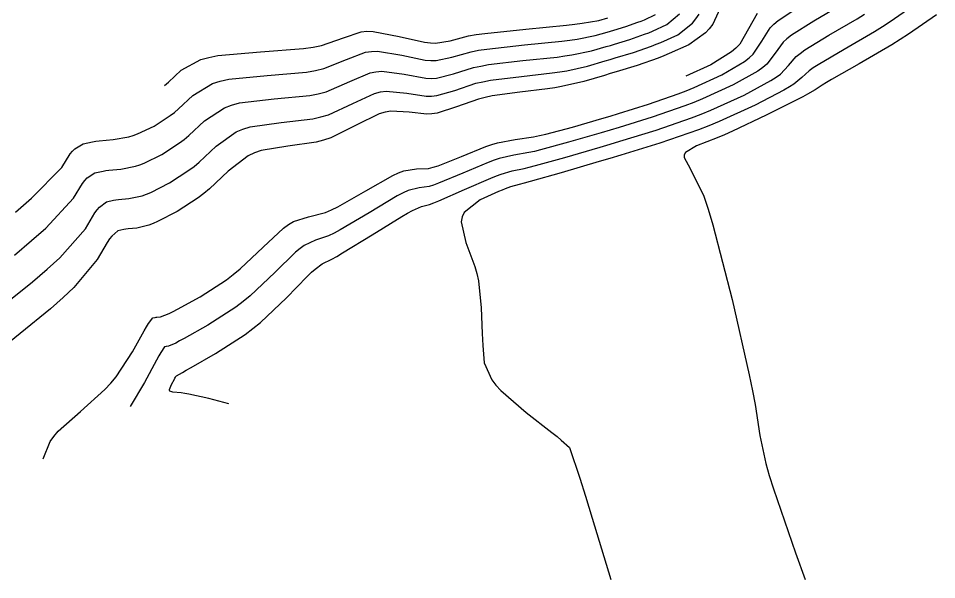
# Model space of a CAD drawing. Header units: metres. Extents: x 837117 to 838479, y 1189012 to 1191015.
# Drawn here: x 837777.78 to 837810.79, y 1189013.87 to 1189034.04 of the extents above; entities that cross this region are included whole.
import ezdxf

# ---------------------------------------------------------------- set-up
doc = ezdxf.new("R2010")
doc.units = ezdxf.units.M
doc.header["$LTSCALE"] = 0.3
doc.layers.add('COTAS 10', color=1, linetype='Continuous')
doc.layers.add('COTAS INT', color=252, linetype='Continuous')

msp = doc.modelspace()

# ---------------------------------------------------------------- linework, layer by layer
at = {"layer": 'COTAS 10'}
for points in [[(837807.315, 1189034.494), (837806.381, 1189033.946), (837805.573, 1189033.436), (837805.409, 1189033.308), (837805.271, 1189033.185), (837804.989, 1189032.789), (837804.688, 1189032.395), (837804.538, 1189032.274), (837804.359, 1189032.147), (837803.472, 1189031.648), (837802.372, 1189031.146), (837802.059, 1189031.018), (837801.742, 1189030.894), (837800.568, 1189030.488), (837799.378, 1189030.122), (837799.052, 1189030.024), (837798.726, 1189029.927), (837797.562, 1189029.588), (837796.555, 1189029.317), (837796.33, 1189029.262), (837796.127, 1189029.216), (837795.588, 1189029.125), (837795.07, 1189029.006), (837794.882, 1189028.943), (837794.674, 1189028.867), (837793.762, 1189028.483), (837792.887, 1189028.117), (837792.704, 1189028.052), (837792.545, 1189028.003), (837792.186, 1189027.957), (837791.792, 1189027.854), (837791.612, 1189027.768), (837791.402, 1189027.658), (837790.387, 1189027.055), (837789.353, 1189026.439), (837789.13, 1189026.32), (837788.935, 1189026.225), (837788.459, 1189026.068), (837788.056, 1189025.885), (837787.906, 1189025.773), (837787.74, 1189025.634), (837787.002, 1189024.912), (837786.118, 1189024.076), (837785.86, 1189023.866), (837785.596, 1189023.665), (837784.596, 1189023.015), (837783.746, 1189022.54), (837783.578, 1189022.449), (837783.438, 1189022.375), (837783.176, 1189022.256), (837783.109, 1189022.25), (837783.093, 1189022.248), (837783.033, 1189022.236), (837782.899, 1189022.033), (837782.827, 1189021.909), (837782.742, 1189021.756), (837782.31, 1189020.957), (837781.803, 1189020.097)], [(837775.659, 1189022.472), (837778.286, 1189024.57), (837778.819, 1189025.03), (837779.268, 1189025.438), (837780.189, 1189026.478), (837780.531, 1189027.052), (837780.615, 1189027.166), (837780.695, 1189027.262), (837780.943, 1189027.448), (837781.2, 1189027.503), (837781.285, 1189027.516), (837781.376, 1189027.528), (837781.753, 1189027.564), (837782.231, 1189027.667), (837782.384, 1189027.723), (837782.547, 1189027.789), (837783.213, 1189028.127), (837783.912, 1189028.581), (837784.097, 1189028.721), (837784.277, 1189028.868), (837784.895, 1189029.453), (837785.611, 1189029.964), (837785.854, 1189030.065), (837786.116, 1189030.148), (837787.223, 1189030.301), (837788.369, 1189030.43), (837788.656, 1189030.497), (837788.93, 1189030.578), (837789.809, 1189030.987), (837790.588, 1189031.347), (837790.799, 1189031.398), (837791.007, 1189031.427), (837791.741, 1189031.355), (837792.445, 1189031.242), (837792.634, 1189031.246), (837792.821, 1189031.264), (837793.476, 1189031.454), (837794.231, 1189031.707), (837794.48, 1189031.764), (837794.748, 1189031.816), (837795.862, 1189031.958), (837796.976, 1189032.079), (837797.243, 1189032.118), (837797.492, 1189032.159), (837798.243, 1189032.325), (837798.881, 1189032.511), (837799.06, 1189032.564), (837799.239, 1189032.618), (837799.892, 1189032.818), (837800.536, 1189033.041), (837800.71, 1189033.109), (837800.881, 1189033.179), (837801.485, 1189033.455), (837802.014, 1189033.865), (837802.139, 1189034.021), (837802.255, 1189034.194)]]:
    msp.add_lwpolyline(points, dxfattribs=at)
at = {"layer": 'COTAS INT'}
for points in [[(837803.075, 1189034.535), (837802.742, 1189033.834), (837802.619, 1189033.671), (837802.483, 1189033.522), (837801.882, 1189033.093), (837801.179, 1189032.773), (837800.98, 1189032.691), (837800.777, 1189032.612), (837800.027, 1189032.352), (837799.267, 1189032.118), (837799.058, 1189032.056), (837798.85, 1189031.994), (837798.106, 1189031.778), (837797.305, 1189031.59), (837797.06, 1189031.547), (837796.806, 1189031.507), (837795.807, 1189031.391), (837794.813, 1189031.254), (837794.561, 1189031.2), (837794.319, 1189031.139), (837793.533, 1189030.86), (837792.834, 1189030.634), (837792.648, 1189030.607), (837792.465, 1189030.595), (837791.83, 1189030.676), (837791.164, 1189030.712), (837790.961, 1189030.672), (837790.751, 1189030.609), (837789.925, 1189030.201), (837789.015, 1189029.75), (837788.751, 1189029.662), (837788.482, 1189029.589), (837787.47, 1189029.454), (837786.504, 1189029.295), (837786.265, 1189029.206), (837786.037, 1189029.098), (837785.316, 1189028.545), (837784.645, 1189027.91), (837784.449, 1189027.75), (837784.249, 1189027.598), (837783.489, 1189027.104), (837782.787, 1189026.74), (837782.623, 1189026.668), (837782.472, 1189026.609), (837782.038, 1189026.502), (837781.722, 1189026.473), (837781.646, 1189026.463), (837781.575, 1189026.452), (837781.361, 1189026.406), (837781.135, 1189026.216), (837781.058, 1189026.115), (837780.973, 1189025.992), (837780.613, 1189025.373), (837779.775, 1189024.37), (837779.389, 1189024.005), (837778.937, 1189023.602), (837776.747, 1189021.834)], [(837778.675, 1189018.214), (837778.924, 1189018.833), (837779.056, 1189019.015), (837779.214, 1189019.202), (837780.01, 1189019.917), (837780.889, 1189020.7), (837781.1, 1189020.93), (837781.296, 1189021.165), (837781.886, 1189022.061), (837782.3, 1189022.815), (837782.385, 1189022.96), (837782.458, 1189023.079), (837782.615, 1189023.278), (837782.702, 1189023.297), (837782.731, 1189023.301), (837782.762, 1189023.305), (837782.891, 1189023.317), (837783.197, 1189023.434), (837783.339, 1189023.504), (837783.506, 1189023.59), (837784.319, 1189024.038), (837785.26, 1189024.648), (837785.507, 1189024.837), (837785.75, 1189025.035), (837786.58, 1189025.82), (837787.314, 1189026.5), (837787.496, 1189026.631), (837787.668, 1189026.738), (837788.212, 1189026.914), (837788.822, 1189027.066), (837789.035, 1189027.156), (837789.268, 1189027.267), (837790.272, 1189027.841), (837791.239, 1189028.396), (837791.449, 1189028.494), (837791.635, 1189028.568), (837792.097, 1189028.637), (837792.525, 1189028.651), (837792.69, 1189028.691), (837792.874, 1189028.747), (837793.705, 1189029.077), (837794.586, 1189029.435), (837794.802, 1189029.507), (837795.006, 1189029.568), (837795.642, 1189029.691), (837796.297, 1189029.789), (837796.512, 1189029.833), (837796.743, 1189029.885), (837797.698, 1189030.136), (837798.757, 1189030.443), (837799.053, 1189030.532), (837799.35, 1189030.621), (837800.433, 1189030.954), (837801.501, 1189031.324), (837801.789, 1189031.436), (837802.074, 1189031.552), (837803.074, 1189032.009), (837803.89, 1189032.491), (837804.058, 1189032.623), (837804.201, 1189032.755), (837804.511, 1189033.225), (837804.804, 1189033.699), (837804.936, 1189033.832), (837805.092, 1189033.966), (837805.839, 1189034.46)], [(837810.062, 1189034.569), (837809.121, 1189033.918), (837808.843, 1189033.738), (837808.557, 1189033.56), (837807.464, 1189032.918), (837806.536, 1189032.376), (837806.355, 1189032.26), (837806.207, 1189032.158), (837805.947, 1189031.916), (837805.661, 1189031.675), (837805.497, 1189031.575), (837805.297, 1189031.46), (837804.267, 1189030.925), (837802.968, 1189030.332), (837802.599, 1189030.181), (837802.225, 1189030.035), (837800.839, 1189029.556), (837799.434, 1189029.123), (837799.048, 1189029.008), (837798.664, 1189028.893), (837797.289, 1189028.494), (837796.181, 1189028.18), (837795.965, 1189028.12), (837795.788, 1189028.071), (837795.478, 1189027.991), (837795.276, 1189027.916), (837795.168, 1189027.87), (837795.037, 1189027.814), (837794.376, 1189027.52), (837793.805, 1189027.063), (837793.731, 1189026.904), (837793.693, 1189026.731), (837793.862, 1189025.988), (837794.195, 1189025.119), (837794.261, 1189024.867), (837794.316, 1189024.609), (837794.42, 1189023.636), (837794.455, 1189022.72), (837794.467, 1189022.499), (837794.479, 1189022.291), (837794.531, 1189021.658), (837794.796, 1189021.054), (837794.944, 1189020.865), (837795.123, 1189020.667), (837796.039, 1189019.873), (837796.961, 1189019.16), (837797.144, 1189019.013), (837797.297, 1189018.888), (837797.59, 1189018.617), (837797.961, 1189017.521), (837798.164, 1189016.876), (837798.409, 1189016.082), (837799.08, 1189013.872)], [(837777.635, 1189025.537), (837778.249, 1189026.055), (837778.761, 1189026.507), (837779.765, 1189027.582), (837780.089, 1189028.111), (837780.173, 1189028.218), (837780.254, 1189028.308), (837780.525, 1189028.491), (837780.824, 1189028.555), (837780.923, 1189028.57), (837781.029, 1189028.584), (837781.469, 1189028.625), (837781.989, 1189028.726), (837782.146, 1189028.777), (837782.307, 1189028.839), (837782.936, 1189029.149), (837783.575, 1189029.564), (837783.744, 1189029.692), (837783.909, 1189029.827), (837784.473, 1189030.361), (837785.186, 1189030.83), (837785.444, 1189030.923), (837785.728, 1189031), (837786.976, 1189031.148), (837788.256, 1189031.271), (837788.562, 1189031.332), (837788.846, 1189031.406), (837789.694, 1189031.774), (837790.425, 1189032.085), (837790.636, 1189032.124), (837790.85, 1189032.142), (837791.652, 1189032.035), (837792.425, 1189031.89), (837792.62, 1189031.884), (837792.808, 1189031.893), (837793.419, 1189032.048), (837794.142, 1189032.275), (837794.4, 1189032.328), (837794.684, 1189032.378), (837795.917, 1189032.525), (837797.145, 1189032.652), (837797.425, 1189032.689), (837797.679, 1189032.727), (837798.379, 1189032.872), (837798.912, 1189033.027), (837799.062, 1189033.072), (837799.211, 1189033.117), (837799.757, 1189033.285), (837800.295, 1189033.471), (837800.44, 1189033.527), (837800.583, 1189033.586), (837801.087, 1189033.816), (837801.545, 1189034.209)], [(837777.679, 1189027.08), (837778.254, 1189027.575), (837779.341, 1189028.686), (837779.647, 1189029.17), (837779.73, 1189029.27), (837779.813, 1189029.354), (837780.107, 1189029.534), (837780.449, 1189029.607), (837780.561, 1189029.624), (837780.682, 1189029.64), (837781.185, 1189029.687), (837781.748, 1189029.784), (837781.907, 1189029.832), (837782.068, 1189029.889), (837782.659, 1189030.171), (837783.239, 1189030.547), (837783.391, 1189030.663), (837783.541, 1189030.785), (837784.052, 1189031.269), (837784.76, 1189031.695), (837785.033, 1189031.781), (837785.34, 1189031.853), (837786.729, 1189031.994), (837788.143, 1189032.112), (837788.467, 1189032.168), (837788.761, 1189032.234), (837789.578, 1189032.56), (837790.263, 1189032.823), (837790.473, 1189032.85), (837790.693, 1189032.857), (837791.563, 1189032.715), (837792.404, 1189032.538), (837792.606, 1189032.523), (837792.794, 1189032.522), (837793.361, 1189032.643), (837794.053, 1189032.843), (837794.32, 1189032.893), (837794.619, 1189032.94), (837795.972, 1189033.091), (837797.315, 1189033.224), (837797.608, 1189033.26), (837797.866, 1189033.296), (837798.515, 1189033.42), (837798.943, 1189033.544), (837799.183, 1189033.616), (837799.621, 1189033.751), (837800.053, 1189033.9), (837800.17, 1189033.946), (837800.285, 1189033.993), (837800.69, 1189034.178)], [(837783.039, 1189031.634), (837783.172, 1189031.743), (837783.63, 1189032.177), (837784.334, 1189032.561), (837784.623, 1189032.639), (837784.953, 1189032.705), (837786.481, 1189032.841), (837788.03, 1189032.953), (837788.372, 1189033.003), (837788.676, 1189033.062), (837789.463, 1189033.347), (837790.1, 1189033.561), (837790.311, 1189033.576), (837790.536, 1189033.571), (837791.474, 1189033.394), (837792.384, 1189033.186), (837792.592, 1189033.161), (837792.781, 1189033.152), (837793.304, 1189033.237), (837793.964, 1189033.411), (837794.239, 1189033.457), (837794.555, 1189033.502), (837796.027, 1189033.658), (837797.485, 1189033.797), (837797.79, 1189033.831), (837798.054, 1189033.864), (837798.651, 1189033.967), (837798.975, 1189034.061)], [(837785.349, 1189020.194), (837784.632, 1189020.376), (837783.91, 1189020.537), (837783.759, 1189020.566), (837783.628, 1189020.588), (837783.33, 1189020.612), (837783.225, 1189020.641), (837783.216, 1189020.668), (837783.216, 1189020.702), (837783.286, 1189020.889), (837783.388, 1189021.08), (837783.408, 1189021.116), (837783.424, 1189021.146), (837783.451, 1189021.193), (837783.454, 1189021.194), (837783.46, 1189021.194), (837783.68, 1189021.317), (837783.816, 1189021.394), (837783.986, 1189021.49), (837784.872, 1189021.993), (837785.933, 1189022.682), (837786.213, 1189022.895), (837786.486, 1189023.118), (837787.423, 1189024.004), (837788.165, 1189024.769), (837788.316, 1189024.915), (837788.444, 1189025.032), (837788.707, 1189025.221), (837789.048, 1189025.384), (837789.225, 1189025.485), (837789.438, 1189025.611), (837790.503, 1189026.268), (837791.564, 1189026.92), (837791.775, 1189027.042), (837791.948, 1189027.139), (837792.274, 1189027.278), (837792.566, 1189027.355), (837792.718, 1189027.414), (837792.9, 1189027.488), (837793.819, 1189027.889), (837794.763, 1189028.299), (837794.963, 1189028.378), (837795.135, 1189028.444), (837795.533, 1189028.558), (837795.958, 1189028.644), (837796.147, 1189028.691), (837796.368, 1189028.749), (837797.425, 1189029.041), (837798.695, 1189029.41), (837799.05, 1189029.516), (837799.406, 1189029.623), (837800.703, 1189030.022), (837801.984, 1189030.465), (837802.329, 1189030.599), (837802.67, 1189030.739), (837803.869, 1189031.287), (837804.828, 1189031.804), (837805.018, 1189031.924), (837805.175, 1189032.035), (837805.468, 1189032.352), (837805.739, 1189032.672), (837805.882, 1189032.784), (837806.055, 1189032.906), (837806.922, 1189033.432), (837807.936, 1189034.027), (837808.201, 1189034.193)], [(837810.792, 1189034.174), (837809.783, 1189033.476), (837809.485, 1189033.284), (837809.178, 1189033.092), (837808.005, 1189032.404), (837807.018, 1189031.845), (837806.828, 1189031.735), (837806.675, 1189031.645), (837806.425, 1189031.479), (837806.148, 1189031.315), (837805.977, 1189031.226), (837805.766, 1189031.117), (837804.664, 1189030.564), (837803.448, 1189029.982), (837803.165, 1189029.855), (837802.904, 1189029.743), (837802.157, 1189029.46), (837801.759, 1189029.221), (837801.72, 1189029.137), (837801.71, 1189029.044), (837801.93, 1189028.643), (837802.417, 1189027.647), (837802.575, 1189027.179), (837802.744, 1189026.627), (837803.438, 1189023.942), (837804.055, 1189021.228), (837804.175, 1189020.659), (837804.272, 1189020.168), (837804.439, 1189019.054), (837804.648, 1189018.043), (837804.772, 1189017.617), (837804.925, 1189017.129), (837805.717, 1189014.839), (837806.061, 1189013.872)], [(837804.336, 1189034.212), (837804.032, 1189033.662), (837803.715, 1189033.115), (837803.578, 1189032.973), (837803.421, 1189032.835), (837802.677, 1189032.371), (837801.776, 1189031.959)]]:
    msp.add_lwpolyline(points, dxfattribs=at)

doc.saveas('drawing.dxf')
